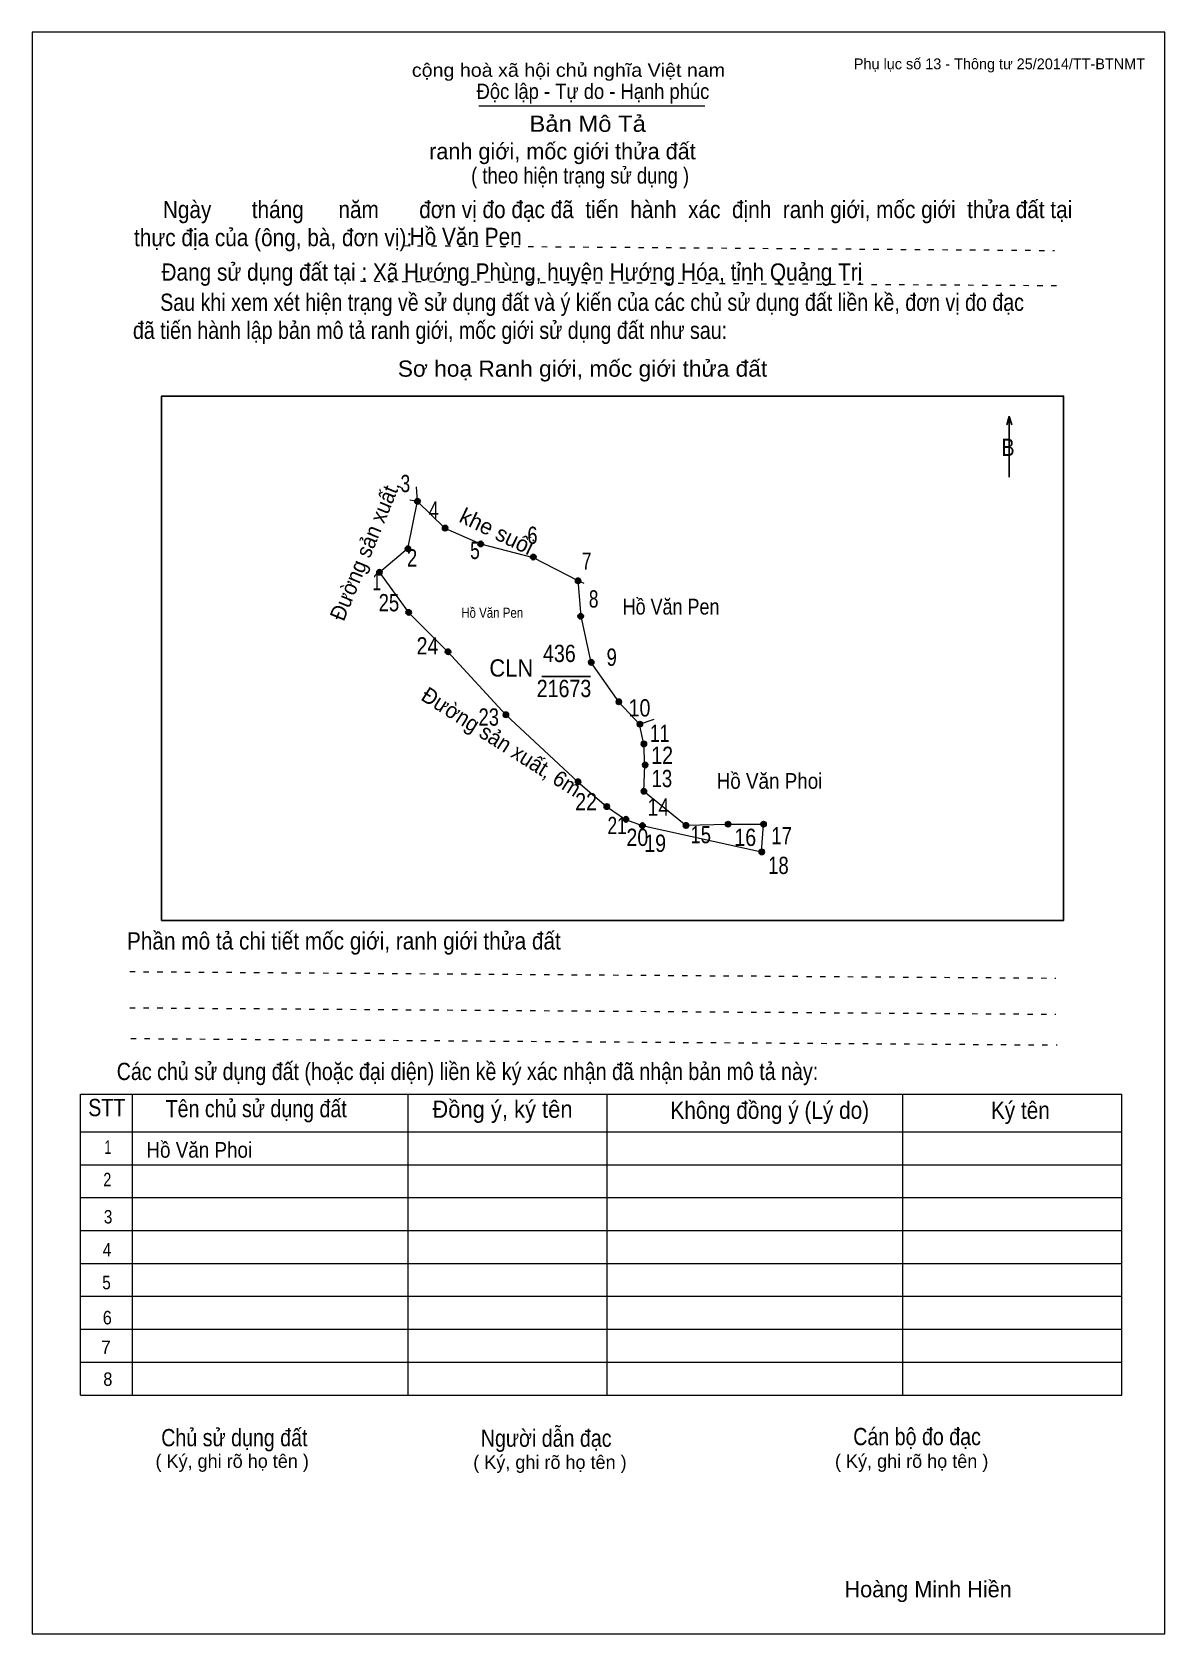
# Model space of a CAD drawing. Header units: centimetres. Extents: x 0 to 21, y 0 to 29.7.
import ezdxf
from ezdxf.enums import TextEntityAlignment as Align

# ---------------------------------------------------------------- set-up
doc = ezdxf.new("R2010")
doc.units = ezdxf.units.CM
doc.header["$LTSCALE"] = 0.13
doc.linetypes.add('DOTTED', pattern=[1.5, 0.3, -1.2])
for name, color, linetype, lineweight in [('1', 7, 'Continuous', 13), ('32', 7, 'Continuous', 25), ('33', 7, 'Continuous', 25), ('61', 7, 'Continuous', 13), ('62', 7, 'Continuous', 13)]:
    doc.layers.add(name, color=color, linetype=linetype, lineweight=lineweight)
for name, color, linetype in [('34', 7, 'Continuous'), ('45', 7, 'Continuous'), ('63', 7, 'Continuous')]:
    doc.layers.add(name, color=color, linetype=linetype)

msp = doc.modelspace()

# ---------------------------------------------------------------- hatches: boundary and pattern name
at = {"layer": '32'}
for points in [[(7.1937, 21, 1), (7.0937, 21, 1)], [(7.7074, 20.5022, 1), (7.6074, 20.5022, 1)], [(8.366, 20.2095, 1), (8.266, 20.2095, 1)], [(7.0178, 20.1209, 1), (6.9178, 20.1209, 1)], [(9.3417, 19.9655, 1), (9.2417, 19.9655, 1)], [(6.49, 19.6845, 1), (6.39, 19.6845, 1)], [(10.171, 19.5265, 1), (10.071, 19.5265, 1)], [(7.0315, 18.9398, 1), (6.9315, 18.9398, 1)], [(10.2198, 18.8679, 1), (10.1198, 18.8679, 1)], [(7.7603, 18.2113, 1), (7.6603, 18.2113, 1)], [(10.4149, 18.0142, 1), (10.3149, 18.0142, 1)], [(10.9271, 17.2824, 1), (10.8271, 17.2824, 1)], [(8.8326, 17.0414, 1), (8.7326, 17.0414, 1)], [(11.3174, 16.8677, 1), (11.2174, 16.8677, 1)], [(11.3906, 16.5019, 1), (11.2906, 16.5019, 1)], [(11.415, 16.1116, 1), (11.315, 16.1116, 1)], [(10.171, 15.8003, 1), (10.071, 15.8003, 1)], [(11.3906, 15.6237, 1), (11.2906, 15.6237, 1)], [(10.7032, 15.3406, 1), (10.6032, 15.3406, 1)], [(11.0586, 15.1037, 1), (10.9586, 15.1037, 1)], [(11.363, 14.9866, 1), (11.263, 14.9866, 1)], [(12.1711, 14.9895, 1), (12.0711, 14.9895, 1)], [(12.9517, 15.0139, 1), (12.8517, 15.0139, 1)], [(13.6103, 15.0139, 1), (13.5103, 15.0139, 1)], [(13.5771, 14.5, 1), (13.4771, 14.5, 1)]]:
    msp.add_hatch(color=256, dxfattribs=at).paths.add_polyline_path(points)

# ---------------------------------------------------------------- linework, layer by layer
at = {"layer": '1'}
msp.add_lwpolyline([(21, 0), (21, 29.7), (0, 29.7), (0, 0)], close=True, dxfattribs=at)
at = {"layer": '32'}
for centre in [(7.1437, 21), (7.6574, 20.5022), (8.316, 20.2095), (6.9678, 20.1209), (9.2917, 19.9655), (6.44, 19.6845), (10.121, 19.5265), (6.9815, 18.9398), (10.1698, 18.8679), (7.7103, 18.2113), (10.3649, 18.0142), (10.8771, 17.2824), (8.7826, 17.0414), (11.2674, 16.8677), (11.3406, 16.5019), (11.365, 16.1116), (10.121, 15.8003), (11.3406, 15.6237), (10.6532, 15.3406), (11.0086, 15.1037), (11.313, 14.9866), (12.1211, 14.9895), (12.9017, 15.0139), (13.5603, 15.0139), (13.5271, 14.5)]:
    msp.add_circle(centre, 0.05, dxfattribs=at)
at = {"layer": '33'}
msp.add_line((9.45, 17.75), (10.35, 17.75), dxfattribs=at)
at = {"layer": '61'}
for p, q in [((7.12, 21.27), (7.14, 21)), ((7, 21.03), (7.14, 21)), ((10.12, 19.53), (10.23, 19.48)), ((11.26, 16.87), (11.53, 16.96))]:
    msp.add_line(p, q, dxfattribs=at)
for points in [[(7.14, 21), (6.96, 20.12), (6.44, 19.68), (6.98, 18.94), (7.71, 18.21), (8.78, 17.04), (10.12, 15.8), (10.65, 15.34), (11, 15.1), (11.31, 14.99), (13.52, 14.5), (13.56, 15.01), (12.9, 15.01), (12.12, 14.99), (11.34, 15.62), (11.36, 16.11), (11.34, 16.5), (11.26, 16.87)], [(7.14, 21), (7.65, 20.5), (8.31, 20.21), (9.29, 19.96), (10.12, 19.53)], [(10.12, 19.53), (10.17, 18.87), (10.36, 18.01), (10.87, 17.28), (11.26, 16.87)]]:
    msp.add_lwpolyline(points, dxfattribs=at)
at = {"layer": '62'}
for p, q in [((8.28, 28.33), (12.47, 28.33)), ((0.9, 10.01), (20.2, 10.01)), ((0.9, 4.43), (0.9, 10.01)), ((1.86, 4.43), (1.86, 10.01)), ((6.97, 4.43), (6.97, 9.99)), ((10.66, 4.43), (10.66, 9.99)), ((16.14, 4.43), (16.14, 10.01)), ((20.2, 4.43), (20.2, 10.01)), ((0.9, 9.31), (20.2, 9.31)), ((0.9, 8.7), (20.2, 8.7)), ((0.9, 8.09), (20.2, 8.09)), ((0.9, 7.48), (20.2, 7.48)), ((0.9, 6.87), (20.2, 6.87)), ((0.9, 6.26), (20.2, 6.26)), ((0.9, 5.65), (20.2, 5.65)), ((0.9, 5.04), (20.2, 5.04)), ((0.9, 4.43), (20.2, 4.43))]:
    msp.add_line(p, q, dxfattribs=at)
at = {"layer": '62', "linetype": 'DOTTED'}
for p, q in [((6.89, 25.74), (18.95, 25.65)), ((6.09, 25.08), (19.04, 25)), ((1.81, 12.28), (18.98, 12.16)), ((1.81, 11.61), (18.98, 11.49)), ((1.83, 11.04), (19, 10.92))]:
    msp.add_line(p, q, dxfattribs=at)
at = {"layer": '62', "lineweight": 25}
for p, q in [((18.11, 22.58), (18.11, 21.45)), ((18.11, 22.57), (18.07, 22.42)), ((18.11, 22.57), (18.16, 22.42))]:
    msp.add_line(p, q, dxfattribs=at)
msp.add_lwpolyline([(2.4, 13.23), (19.12, 13.23), (19.12, 22.95), (2.4, 22.95)], close=True, dxfattribs=at)

# ---------------------------------------------------------------- texts
at = {"layer": '32'}
for s, width, p in [('3', 0.75, (6.92, 21.17)), ('4', 0.8, (7.445, 20.68)), ('6', 0.8, (9.275, 20.21)), ('5', 0.75, (8.21, 19.93)), ('2', 0.8, (7.045, 19.79)), ('7', 0.75, (10.28, 19.73)), ('1', 0.65, (6.39, 19.35)), ('8', 0.75, (10.41, 19.03)), ('25', 0.8, (6.615, 18.96)), ('24', 0.85, (7.33, 18.16)), ('9', 0.8, (10.745, 17.95)), ('10', 0.85, (11.26, 17.01)), ('23', 0.8, (8.465, 16.84)), ('11', 0.75, (11.635, 16.54)), ('12', 0.85, (11.68, 16.13)), ('13', 0.8, (11.675, 15.7)), ('22', 0.85, (10.27, 15.27)), ('14', 0.85, (11.61, 15.17)), ('21', 0.75, (10.845, 14.83)), ('20', 0.85, (11.22, 14.61)), ('15', 0.8, (12.395, 14.66)), ('16', 0.85, (13.22, 14.61)), ('17', 0.8, (13.895, 14.64)), ('19', 0.85, (11.55, 14.5)), ('18', 0.8, (13.835, 14.09))]:
    msp.add_text(s, height=0.32, dxfattribs=dict(at, width=width)).set_placement(p, align=Align.CENTER)
at = {"layer": '33', "width": 0.85}
for s, p in [('436', (9.775, 18.02)), ('21673', (9.86, 17.37))]:
    msp.add_text(s, height=0.32, dxfattribs=at).set_placement(p, align=Align.CENTER)
at = {"layer": '33', "width": 0.95}
msp.add_text('CLN', height=0.32, dxfattribs=at).set_placement((9.29, 17.75), align=Align.RIGHT)
at = {"layer": '34', "width": 0.9}
msp.add_text('Hồ Văn Pen', height=0.32, dxfattribs=at).set_placement((7, 25.75))
at = {"layer": '45', "width": 0.95}
for s, height, rotation, p in [('Đường sản xuất,', 0.2898, 67.605, (6.3023, 20.0348)), ('Đường sản xuất, 6m', 0.2917, 327.605, (8.6219, 16.4196))]:
    msp.add_text(s, height=height, rotation=rotation, dxfattribs=at).set_placement(p, align=Align.CENTER)
at = {"layer": '45'}
msp.add_text('khe suối', height=0.2926, rotation=334.256, dxfattribs=at).set_placement((8.5515, 20.3107), align=Align.CENTER)
for s, height, width, p in [('Hồ Văn Pen', 0.1872, 0.85, (8.53, 18.84)), ('Hồ Văn Pen', 0.2926, 0.85, (11.845, 18.9)), ('Hồ Văn Phoi', 0.29, 0.9, (13.67, 15.67)), ('Hồ Văn Phoi', 0.29, 0.9, (3.1, 8.83))]:
    msp.add_text(s, height=height, dxfattribs=dict(at, width=width)).set_placement(p, align=Align.CENTER)
at = {"layer": '62'}
for s, height, width, p in [('cộng hoà xã hội chủ nghĩa Việt nam', 0.2474, 1.1, (7.04, 28.87)), ('Độc lập - Tự do - Hạnh phúc', 0.2828, 0.9, (8.24, 28.46)), ('Bản Mô Tả', 0.3, 1.1, (9.22, 27.85)), ('( theo hiện trạng sử dụng )', 0.3, 0.85, (8.14, 26.89)), ('     Ngày       tháng      năm       đơn vị đo đạc đã  tiến  hành  xác  định  ranh giới, mốc giới  thửa đất tại ', 0.32, 0.9, (1.89, 26.25)), ('thực địa của (ông, bà, đơn vị): ', 0.32, 0.9, (1.89, 25.73)), ('Đang sử dụng đất tại : Xã Hướng Phùng, huyện Hướng Hóa, tỉnh Quảng Trị', 0.32, 0.9, (2.4, 25.09)), ('     Sau khi xem xét hiện trạng về sử dụng đất và ý kiến của các chủ sử dụng đất liền kề, đơn vị đo đạc ', 0.32, 0.85, (1.87, 24.53)), ('đã tiến hành lập bản mô tả ranh giới, mốc giới sử dụng đất như sau:', 0.32, 0.85, (1.87, 24.01)), ('Sơ hoạ Ranh giới, mốc giới thửa đất', 0.3, 1.05, (6.78, 23.31)), ('B', 0.32, 0.85, (17.97, 21.84)), ('Phần mô tả chi tiết mốc giới, ranh giới thửa đất ', 0.32, 0.9, (1.76, 12.69)), ('Các chủ sử dụng đất (hoặc đại diện) liền kề ký xác nhận đã nhận bản mô tả này:', 0.32, 0.85, (1.57, 10.27))]:
    msp.add_text(s, height=height, dxfattribs=dict(at, width=width)).set_placement(p)
msp.add_text('ranh giới, mốc giới thửa đất', height=0.3, dxfattribs=at).set_placement((7.36, 27.34))
for s, height, width, p in [('STT', 0.32, 0.85, (1.385, 9.6)), ('Tên chủ sử dụng đất', 0.32, 0.85, (4.155, 9.58)), ('Đồng ý, ký tên', 0.32, 0.95, (8.72, 9.57)), ('Không đồng ý (Lý do)', 0.32, 0.9, (13.675, 9.55)), ('Ký tên', 0.32, 0.9, (18.32, 9.55)), ('1', 0.25, 0.7, (1.405, 8.9)), ('2', 0.25, 0.8, (1.395, 8.3)), ('3', 0.25, 0.85, (1.41, 7.61)), ('4', 0.25, 0.85, (1.39, 7)), ('5', 0.25, 0.85, (1.38, 6.39)), ('6', 0.25, 0.9, (1.395, 5.74)), ('7', 0.25, 0.95, (1.37, 5.19)), ('8', 0.25, 0.9, (1.405, 4.6)), ('Người dẫn đạc', 0.32, 0.85, (9.53, 3.47)), ('Chủ sử dụng đất', 0.32, 0.85, (3.75, 3.48)), ('Cán bộ đo đạc', 0.32, 0.85, (16.405, 3.5))]:
    msp.add_text(s, height=height, dxfattribs=dict(at, width=width)).set_placement(p, align=Align.CENTER)
for p in [(3.71, 3.08), (9.6, 3.06), (16.305, 3.08)]:
    msp.add_text('( Ký, ghi rõ họ tên )', height=0.25, dxfattribs=at).set_placement(p, align=Align.CENTER)
at = {"layer": '63'}
msp.add_text('Phụ lục số 13 - Thông tư 25/2014/TT-BTNMT', height=0.2, dxfattribs=at).set_placement((20.63, 29.01), align=Align.RIGHT)
msp.add_text('Hoàng Minh Hiền', height=0.3, dxfattribs=at).set_placement((16.61, 0.68), align=Align.CENTER)

doc.saveas('drawing.dxf')
